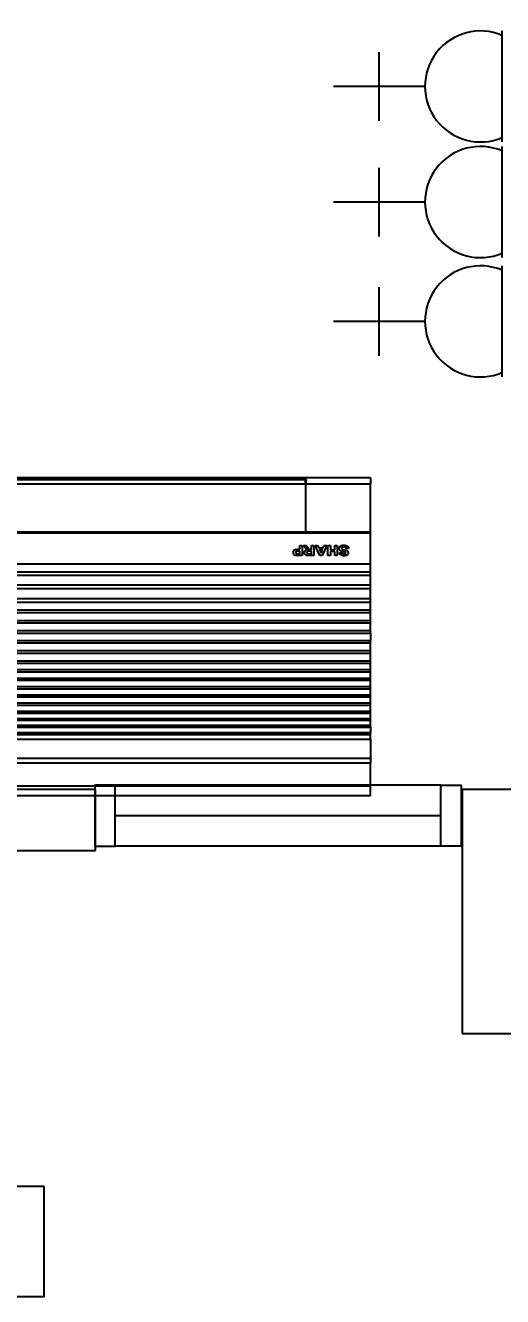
# Model space of a CAD drawing. Header units: inches. Extents: x -106706990 to 300603, y -86718466 to 1728185.
# Drawn here: x 146436 to 147607, y 38664 to 41786 of the extents above; entities that cross this region are included whole.
import ezdxf

# ---------------------------------------------------------------- set-up
doc = ezdxf.new("R2010")
doc.units = ezdxf.units.IN
doc.header["$MEASUREMENT"] = 0
doc.linetypes.add('DASHED2', pattern=[0.375, 0.25, -0.125])
for name, color, linetype in [('A-COLUMN', 3, 'Continuous'), ('A-TXTBOMBA', 7, 'Continuous'), ('A-WALL', 1, 'Continuous'), ('A-WIN', 9, 'Continuous'), ('area', 3, 'Continuous'), ('Edges', 7, 'Continuous'), ('ELECT', 6, 'Continuous'), ('elk_LAMPU', 6, 'Continuous')]:
    doc.layers.add(name, color=color, linetype=linetype)
doc.layers.get('area').off()
doc.layers.get('elk_LAMPU').off()
doc.styles.add('arial', font='arial.ttf')

# ---------------------------------------------------------------- blocks, each defined once
blk = doc.blocks.new('A$C04C40081')
at = {"layer": 'A-WIN', "color": 8}
for p, q in [((850, 150), (50, 150)), ((850, 75), (50, 75)), ((850, 0), (50, 0))]:
    blk.add_line(p, q, dxfattribs=at)
at = {"layer": 'A-WIN', "color": 8, "linetype": 'Continuous'}
for points in [[(50, 150), (0, 150), (0, 0), (50, 0)], [(850, 150), (900, 150), (900, 0), (850, 0)]]:
    blk.add_lwpolyline(points, close=True, dxfattribs=at)
blk = doc.blocks.new('Elight')
at = {"layer": 'A-TXTBOMBA', "color": 6}
blk.add_lwpolyline([(86606267.2, -1196730.5), (86605730.7, -1196730.5), (86605730.7, -1197000.7), (86606267.2, -1197000.7)], close=True, dxfattribs=at)
at = {"layer": 'A-TXTBOMBA', "color": 6, "style": 'arial'}
blk.add_text('EL', height=164.84, dxfattribs=at).set_placement((86605850.2, -1196940.4))
blk = doc.blocks.new('air con')
at = {"layer": 'Edges'}
for p, q in [((71.4, 41.9), (152.4, 41.9)), ((71.4, 41.9), (71.4, 41.09)), ((71.4, 41.09), (152.4, 41.09)), ((71.4, 41.09), (71.4, 39.12)), ((71.4, 39.12), (152.4, 39.12)), ((71.4, 38.72), (71.4, 39.12)), ((152.4, 38.72), (71.4, 38.72)), ((71.4, 37.09), (71.4, 38.72)), ((71.4, 37.09), (71.4, 36.7)), ((152.4, 37.09), (71.4, 37.09)), ((152.4, 36.7), (71.4, 36.7)), ((71.4, 36.7), (71.4, 36.54)), ((152.4, 36.54), (71.4, 36.54)), ((71.4, 36.08), (71.4, 36.54)), ((152.4, 36.08), (71.4, 36.08)), ((71.4, 36.08), (71.4, 35.91)), ((152.4, 35.91), (71.4, 35.91)), ((71.4, 35.91), (71.4, 35.49)), ((71.4, 35.49), (71.4, 35.34)), ((152.4, 35.49), (71.4, 35.49)), ((152.4, 35.34), (71.4, 35.34)), ((71.4, 35.34), (71.4, 34.88)), ((152.4, 34.88), (71.4, 34.88)), ((71.4, 34.88), (71.4, 34.71)), ((152.4, 34.71), (71.4, 34.71)), ((71.4, 34.71), (71.4, 34.21)), ((152.4, 34.21), (71.4, 34.21)), ((71.4, 34.21), (71.4, 34.02)), ((71.4, 34.02), (71.4, 33.51)), ((152.4, 34.02), (71.4, 34.02)), ((152.4, 33.51), (71.4, 33.51)), ((71.4, 33.51), (71.4, 33.33)), ((152.4, 33.33), (71.4, 33.33)), ((71.4, 33.33), (71.4, 32.83)), ((152.4, 32.83), (71.4, 32.83)), ((71.4, 32.83), (71.4, 32.62)), ((152.4, 32.62), (71.4, 32.62)), ((71.4, 32.62), (71.4, 32.1)), ((152.4, 32.1), (71.4, 32.1)), ((71.4, 32.1), (71.4, 31.91)), ((152.4, 31.91), (71.4, 31.91)), ((71.4, 31.91), (71.4, 31.38)), ((152.4, 31.38), (71.4, 31.38)), ((71.4, 31.38), (71.4, 31.19)), ((152.4, 31.19), (71.4, 31.19)), ((71.4, 31.19), (71.4, 30.65)), ((152.4, 30.65), (71.4, 30.65)), ((71.4, 30.65), (71.4, 30.44)), ((152.4, 30.44), (71.4, 30.44)), ((71.4, 30.44), (71.4, 29.79)), ((152.4, 29.79), (71.4, 29.79)), ((71.4, 29.79), (71.4, 29.56)), ((71.4, 29.56), (71.4, 28.93)), ((152.4, 29.56), (71.4, 29.56)), ((152.4, 28.93), (71.4, 28.93)), ((71.4, 28.93), (71.4, 28.71)), ((152.4, 28.71), (71.4, 28.71)), ((71.4, 28.09), (71.4, 28.71)), ((152.4, 28.09), (71.4, 28.09)), ((71.4, 28.09), (71.4, 27.87)), ((71.4, 27.87), (71.4, 27.23)), ((152.4, 27.87), (71.4, 27.87)), ((152.4, 27.23), (71.4, 27.23)), ((71.4, 27.23), (71.4, 27.02)), ((71.4, 27.02), (71.4, 26.35)), ((152.4, 27.02), (71.4, 27.02)), ((152.4, 26.35), (71.4, 26.35)), ((71.4, 26.35), (71.4, 26.12)), ((152.4, 26.12), (71.4, 26.12)), ((71.4, 26.12), (71.4, 25.47)), ((152.4, 25.47), (71.4, 25.47)), ((71.4, 25.47), (71.4, 25.16)), ((152.4, 25.16), (71.4, 25.16)), ((71.4, 25.16), (71.4, 24.3)), ((152.4, 24.3), (71.4, 24.3)), ((71.4, 24.3), (71.4, 24)), ((152.4, 24), (71.4, 24)), ((71.4, 24), (71.4, 23.18)), ((71.4, 23.18), (71.4, 22.88)), ((152.4, 23.18), (71.4, 23.18)), ((152.4, 22.88), (71.4, 22.88)), ((71.4, 22.88), (71.4, 22.21)), ((152.4, 22.21), (71.4, 22.21)), ((71.4, 22.21), (71.4, 19.57)), ((73.25, 20.92), (73.44, 20.94)), ((73.26, 20.85), (73.25, 20.92)), ((73.29, 20.79), (73.26, 20.85)), ((73.28, 21.28), (73.29, 21.35)), ((73.29, 21.23), (73.28, 21.28)), ((73.29, 21.35), (73.33, 21.41)), ((73.31, 21.19), (73.29, 21.23)), ((73.32, 20.74), (73.29, 20.79)), ((73.33, 21.14), (73.31, 21.19)), ((73.37, 20.7), (73.32, 20.74)), ((73.33, 21.41), (73.38, 21.46)), ((73.37, 21.11), (73.33, 21.14)), ((73.41, 21.08), (73.37, 21.11)), ((73.42, 20.67), (73.37, 20.7)), ((73.38, 21.46), (73.45, 21.49)), ((73.46, 21.06), (73.41, 21.08)), ((73.49, 20.64), (73.42, 20.67)), ((73.44, 20.94), (73.47, 20.86)), ((73.45, 21.49), (73.54, 21.52)), ((73.6, 21.02), (73.46, 21.06)), ((73.48, 21.32), (73.47, 21.29)), ((73.47, 21.29), (73.48, 21.26)), ((73.47, 20.86), (73.51, 20.81)), ((73.5, 21.35), (73.48, 21.32)), ((73.48, 21.26), (73.5, 21.24)), ((73.57, 20.63), (73.49, 20.64)), ((73.56, 21.37), (73.5, 21.35)), ((73.5, 21.24), (73.57, 21.21)), ((73.51, 20.81), (73.57, 20.78)), ((73.54, 21.52), (73.64, 21.52)), ((73.64, 21.38), (73.56, 21.37)), ((73.57, 21.21), (73.68, 21.18)), ((73.57, 20.78), (73.66, 20.77)), ((73.65, 20.62), (73.57, 20.63)), ((73.76, 20.98), (73.6, 21.02)), ((73.64, 21.52), (73.73, 21.52)), ((73.71, 21.37), (73.64, 21.38)), ((73.77, 20.63), (73.65, 20.62)), ((73.66, 20.77), (73.74, 20.78)), ((73.68, 21.18), (73.81, 21.15)), ((73.77, 21.35), (73.71, 21.37)), ((73.73, 21.52), (73.8, 21.51)), ((73.74, 20.78), (73.8, 20.81)), ((73.8, 20.96), (73.76, 20.98)), ((73.8, 21.31), (73.77, 21.35)), ((73.87, 20.66), (73.77, 20.63)), ((73.8, 21.51), (73.87, 21.48)), ((73.82, 21.25), (73.8, 21.31)), ((73.83, 20.94), (73.8, 20.96)), ((73.8, 20.81), (73.84, 20.85)), ((73.81, 21.15), (73.9, 21.12)), ((74.02, 21.26), (73.82, 21.25)), ((73.84, 20.92), (73.83, 20.94)), ((73.85, 20.89), (73.84, 20.92)), ((73.84, 20.85), (73.85, 20.89)), ((73.87, 21.48), (73.92, 21.45)), ((73.94, 20.7), (73.87, 20.66)), ((73.9, 21.12), (73.96, 21.08)), ((73.92, 21.45), (73.96, 21.41)), ((74, 20.75), (73.94, 20.7)), ((73.96, 21.41), (73.99, 21.37)), ((73.96, 21.08), (74.01, 21.03)), ((73.99, 21.37), (74.01, 21.32)), ((74.04, 20.82), (74, 20.75)), ((74.01, 21.32), (74.02, 21.26)), ((74.01, 21.03), (74.04, 20.97)), ((74.04, 20.97), (74.05, 20.89)), ((74.05, 20.89), (74.04, 20.82)), ((74.21, 20.64), (74.21, 21.51)), ((74.21, 21.51), (74.41, 21.51)), ((74.41, 20.64), (74.21, 20.64)), ((74.41, 21.51), (74.41, 21.17)), ((74.41, 21.17), (74.8, 21.17)), ((74.8, 21.02), (74.41, 21.02)), ((74.41, 21.02), (74.41, 20.64)), ((74.8, 21.17), (74.8, 21.51)), ((74.8, 21.51), (75, 21.51)), ((74.8, 20.64), (74.8, 21.02)), ((75, 20.64), (74.8, 20.64)), ((75, 21.51), (75, 20.64)), ((75.11, 20.64), (75.49, 21.51)), ((75.32, 20.64), (75.11, 20.64)), ((75.4, 20.84), (75.32, 20.64)), ((75.79, 20.84), (75.4, 20.84)), ((75.59, 21.31), (75.46, 20.98)), ((75.46, 20.98), (75.73, 20.98)), ((75.49, 21.51), (75.7, 21.51)), ((75.73, 20.98), (75.59, 21.31)), ((75.7, 21.51), (76.09, 20.64)), ((75.88, 20.64), (75.79, 20.84)), ((76.09, 20.64), (75.88, 20.64)), ((76.2, 20.64), (76.2, 21.51)), ((76.2, 21.51), (76.62, 21.51)), ((76.4, 20.64), (76.2, 20.64)), ((76.55, 21.36), (76.4, 21.36)), ((76.4, 21.36), (76.4, 21.14)), ((76.4, 21.14), (76.54, 21.14)), ((76.44, 21), (76.4, 21)), ((76.4, 21), (76.4, 20.64)), ((76.5, 21), (76.44, 21)), ((76.54, 20.99), (76.5, 21)), ((76.54, 21.14), (76.66, 21.14)), ((76.57, 20.98), (76.54, 20.99)), ((76.7, 21.36), (76.55, 21.36)), ((76.6, 20.96), (76.57, 20.98)), ((76.7, 20.83), (76.6, 20.96)), ((76.62, 21.51), (76.75, 21.5)), ((76.66, 21.14), (76.72, 21.15)), ((76.74, 21.35), (76.7, 21.36)), ((76.85, 20.64), (76.7, 20.83)), ((76.72, 21.15), (76.75, 21.17)), ((76.77, 21.33), (76.74, 21.35)), ((76.8, 21.03), (76.74, 21.02)), ((76.74, 21.02), (76.8, 20.99)), ((76.75, 21.5), (76.85, 21.49)), ((76.75, 21.17), (76.78, 21.19)), ((76.79, 21.29), (76.77, 21.33)), ((76.78, 21.19), (76.79, 21.22)), ((76.8, 21.25), (76.79, 21.29)), ((76.79, 21.22), (76.8, 21.25)), ((76.86, 21.05), (76.8, 21.03)), ((76.8, 20.99), (76.85, 20.95)), ((76.85, 21.49), (76.91, 21.45)), ((76.85, 20.95), (76.9, 20.89)), ((77.08, 20.64), (76.85, 20.64)), ((76.9, 21.07), (76.86, 21.05)), ((76.94, 21.1), (76.9, 21.07)), ((76.9, 20.89), (76.96, 20.81)), ((76.91, 21.45), (76.96, 21.4)), ((76.97, 21.14), (76.94, 21.1)), ((76.96, 21.4), (76.99, 21.34)), ((76.96, 20.81), (77.08, 20.64)), ((76.99, 21.18), (76.97, 21.14)), ((76.99, 21.34), (77, 21.27)), ((77, 21.22), (76.99, 21.18)), ((77, 21.27), (77, 21.22)), ((77.19, 20.64), (77.19, 21.51)), ((77.19, 21.51), (77.51, 21.51)), ((77.39, 20.64), (77.19, 20.64)), ((77.39, 21.36), (77.39, 21.12)), ((77.48, 21.36), (77.39, 21.36)), ((77.39, 21.12), (77.5, 21.12)), ((77.52, 20.97), (77.39, 20.97)), ((77.39, 20.97), (77.39, 20.64)), ((77.63, 21.36), (77.48, 21.36)), ((77.5, 21.12), (77.59, 21.12)), ((77.51, 21.51), (77.66, 21.51)), ((77.64, 20.97), (77.52, 20.97)), ((77.59, 21.12), (77.65, 21.13)), ((77.67, 21.34), (77.63, 21.36)), ((77.72, 20.98), (77.64, 20.97)), ((77.65, 21.13), (77.69, 21.15)), ((77.66, 21.51), (77.74, 21.5)), ((77.71, 21.32), (77.67, 21.34)), ((77.69, 21.15), (77.72, 21.17)), ((77.73, 21.28), (77.71, 21.32)), ((77.72, 21.17), (77.73, 21.2)), ((77.78, 21), (77.72, 20.98)), ((77.74, 21.24), (77.73, 21.28)), ((77.73, 21.2), (77.74, 21.24)), ((77.74, 21.5), (77.82, 21.47)), ((77.83, 21.02), (77.78, 21)), ((77.82, 21.47), (77.89, 21.41)), ((77.87, 21.06), (77.83, 21.02)), ((77.91, 21.11), (77.87, 21.06)), ((77.89, 21.41), (77.91, 21.38)), ((77.91, 21.38), (77.93, 21.34)), ((77.93, 21.17), (77.91, 21.11)), ((77.93, 21.34), (77.94, 21.29)), ((77.94, 21.24), (77.93, 21.17)), ((77.94, 21.29), (77.94, 21.24)), ((152.4, 19.57), (71.4, 19.57)), ((71.4, 19.57), (71.4, 19.49)), ((152.4, 19.49), (71.4, 19.49)), ((71.4, 19.49), (71.4, 15.42)), ((76.92, 15.42), (76.92, 19.49)), ((76.92, 18.47), (76.92, 18.81)), ((76.92, 18.13), (76.92, 18.47)), ((76.92, 17.8), (76.92, 18.13)), ((76.92, 17.48), (76.92, 17.8)), ((76.92, 17.16), (76.92, 17.48)), ((76.92, 16.85), (76.92, 17.16)), ((76.92, 16.55), (76.92, 16.85)), ((76.92, 16.26), (76.92, 16.55)), ((76.92, 15.97), (76.92, 16.26)), ((76.86, 15.42), (71.4, 15.42)), ((71.4, 14.9), (71.4, 15.42)), ((76.92, 15.42), (76.86, 15.42)), ((76.86, 15.42), (76.86, 15.14)), ((76.92, 15.14), (76.86, 15.14)), ((76.86, 15.05), (76.86, 15.14)), ((76.92, 15.69), (76.92, 15.97)), ((76.92, 15.42), (76.92, 15.69)), ((76.92, 15.42), (76.92, 15.14)), ((146.42, 15.42), (76.92, 15.42)), ((76.92, 15.14), (76.92, 15.05)), ((71.4, 14.9), (152.4, 14.9)), ((76.92, 15.05), (76.86, 15.05)), ((146.42, 15.05), (76.92, 15.05)), ((76.92, 15.05), (76.92, 15.01)), ((146.42, 15.01), (76.92, 15.01))]:
    blk.add_line(p, q, dxfattribs=at)
blk = doc.blocks.new('SOCKET(in)')
at = {"layer": 'ELECT', "color": 6}
for p, q in [((86605160, -1198079.2), (86605160, -1197854.2)), ((86605075.7, -1197966.7), (86605244.4, -1197966.7)), ((86605023.6, -1198269), (86605296.4, -1198269))]:
    blk.add_line(p, q, dxfattribs=at)
blk.add_arc((86605160, -1198215.6), 136.4, 336.9763, 203.0237, dxfattribs=at)

msp = doc.modelspace()

# ---------------------------------------------------------------- linework, layer by layer
at = {"layer": 'A-COLUMN', "color": 8}
msp.add_lwpolyline([(147507.8, 39309.7), (147807.8, 39309.7), (147807.8, 39909.7), (147507.8, 39909.7)], close=True, dxfattribs=at)
at = {"layer": 'A-WALL', "color": 8, "linetype": 'Continuous', "ltscale": 900}
for p, q in [((146607.8, 39909.7), (144207.8, 39909.7)), ((146607.8, 39759.7), (146607.8, 39909.7)), ((144207.8, 39759.7), (146607.8, 39759.7))]:
    msp.add_line(p, q, dxfattribs=at)

# ---------------------------------------------------------------- block references
at = {"xscale": 28.92590521224616, "yscale": 28.92590521224616, "zscale": 28.92590521224616, "rotation": 180}
msp.add_blockref('air con', (149347.9, 41106), dxfattribs=at)
at = {"layer": 'A-WIN', "color": 8}
msp.add_blockref('A$C04C40081', (146605.7, 39769.9), dxfattribs=at)
at = {"layer": 'area'}
msp.add_blockref('Elight', (-86459786, 1235664.7), dxfattribs=at)
at = {"layer": 'elk_LAMPU', "color": 0, "linetype": 'DASHED2', "lineweight": 18, "rotation": 90}
for p in [(-1050662.6, -86563523.9), (-1050662.6, -86563807.8), (-1050662.6, -86564100.9)]:
    msp.add_blockref('SOCKET(in)', p, dxfattribs=at)

doc.saveas('drawing.dxf')
